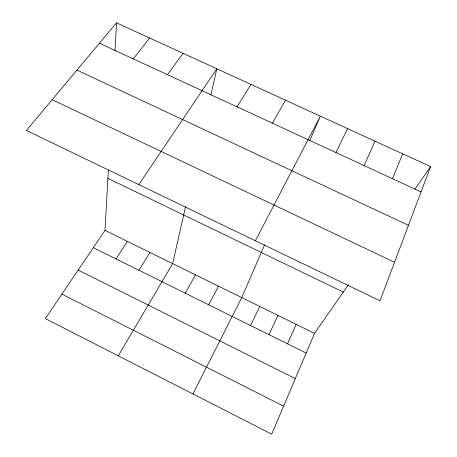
<?xml version="1.0" encoding="UTF-8"?>
<svg xmlns="http://www.w3.org/2000/svg" width="457" height="457" viewBox="0 0 457 457"><rect width="100%" height="100%" fill="white"/><g stroke="black" fill="none" stroke-linecap="round" stroke-linejoin="round"><path stroke-width="0.69" d="M348.348 284.785L314.53 333.37L271.709 434.15L45.334 318.598L105.013 230.374L108.372 169.93M114.998 50.636L116.541 22.85L430.597 166.628L380.018 300.809L26.403 130.456L116.541 22.85M185.559 206.695L172.649 263.62L118.266 355.826M210.871 95.073L216.835 68.767L138.814 184.611M392.46 178.687L402.691 153.855M264.632 244.786L241.747 297.593L192.917 393.934M309.709 140.773L320.368 116.164L255.36 240.759M287.504 343.841L296.182 324.35M364.098 165.577L375.02 141.184M268.962 334.661L277.936 315.381M335.975 152.575L347.583 128.623M250.522 325.527L259.793 306.458M208.62 304.773L218.549 286.185M185.222 293.188L195.516 274.863M272.372 123.173L285.488 100.197M138.934 270.264L149.942 252.458M237.034 106.835L250.979 84.396M116.044 258.925L127.4 241.376M414.847 189.261L430.597 166.628M167.508 74.691L183.051 53.298M133.301 58.879L149.622 37.994M99.466 43.238L421.068 191.911M76.959 70.104L408.472 225.33M52.172 99.695L394.551 262.267M107.903 178.361L343.276 292.074M105.013 230.374L314.53 333.37M93.314 247.665L306.156 353.078M78.181 270.036L295.308 378.607M61.884 294.131L283.608 406.142"/></g></svg>
